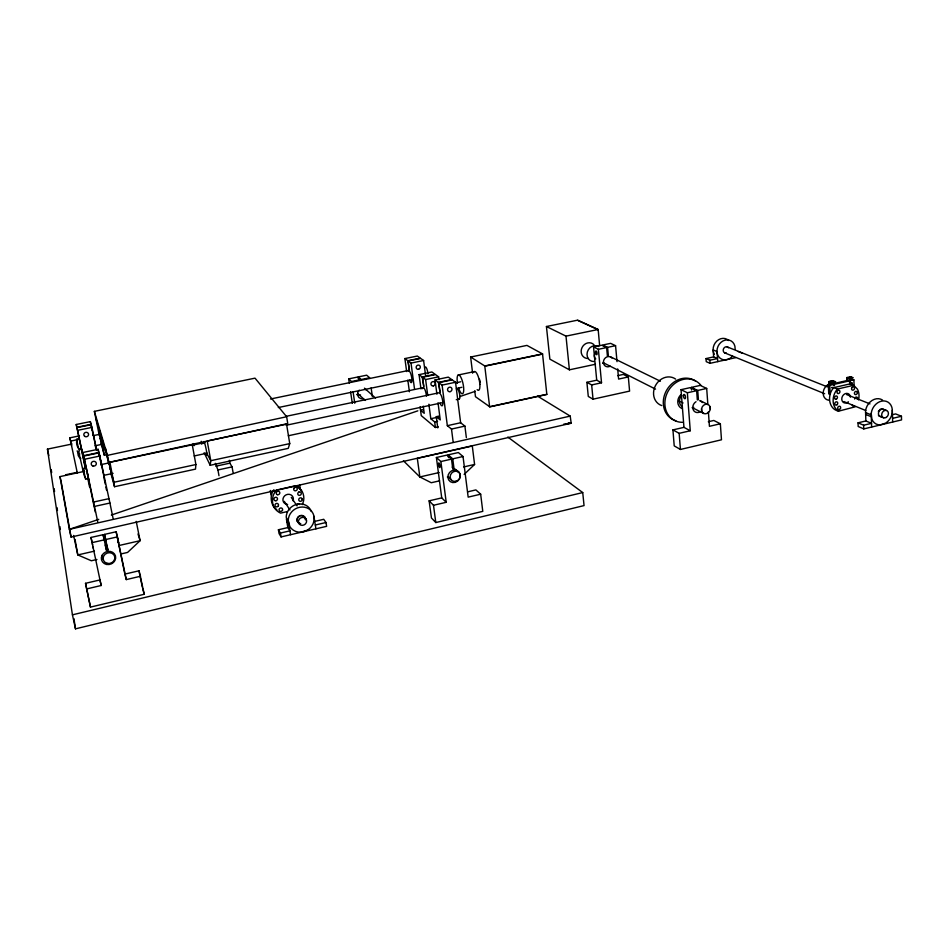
<?xml version="1.0" encoding="UTF-8"?>
<svg xmlns="http://www.w3.org/2000/svg" width="949" height="949" viewBox="0 0 949 949"><rect width="100%" height="100%" fill="white"/><g stroke="black" fill="none" stroke-linecap="round" stroke-linejoin="round"><path stroke-width="1.42" d="M891.846 414.82L895.631 413.918L901.443 416.243L901.55 419.909L863.792 428.912L858.181 426.492L858.038 422.827L863.649 425.223L871.514 423.337L865.856 420.953L865.547 410.988A12.384 10.036 -62.4 0 1 872.072 400.454A12.384 10.036 -62.4 0 1 882.57 400.098M871.218 413.313L871.906 419.268A12.456 10.071 -62.4 0 0 880.292 424.891M701.56 408.746A4.959 4.247 -60.5 0 0 707.385 413.278A4.959 4.247 -60.5 0 0 708.796 404.974A4.959 4.247 -60.5 0 0 701.56 408.746L701.738 411.154M710.267 409.209L710.089 406.813M857.433 399.197A1.708 1.4 -62.7 0 0 857.564 398.77L857.528 397.939A1.708 1.4 -62.7 0 0 856.437 397.038L856.057 397.073A1.708 1.4 -62.7 0 0 854.658 399.031M114.532 486.707L109.93 462.305L192.267 444.82L195.909 464.536L195.494 469.126L114.532 486.707L110.594 472.365M210.192 465.307L210.773 460.692L207.202 441.012L286.562 424.167L289.742 443.61L288.271 448.355L210.192 465.307L204.142 452.709M479.459 379.209L480.324 382.649L479.648 381.118M302.423 504.607L303.621 500.728A16.121 14.864 -34.4 0 0 300.94 489.589L295.91 485.674L276.467 490.052C272.671 494.239 271.378 500.503 273.395 505.829M273.917 489.731C268.093 497.383 272.161 509.269 280.536 513.124L287.357 511.558M847.73 380.988L848.453 381.035M858.548 399.861A15.101 12.373 -62.6 0 0 857.421 389.149L853.697 385.306L837.457 389.043C831.976 394.998 831.004 406.504 838.584 411.166L855.12 406.848M853.697 385.306L850.019 383.894L833.839 387.607C827.137 394.393 828.003 408.877 838.584 411.166M464.144 474.405L474.583 464.452L472.294 446.006L417.323 458.355L419.861 476.956M98.755 519.352L69.372 529.34L71.068 537.075L571.191 423.23L568.202 423.029M111.353 515.058L417.845 410.834M459.826 396.563L475.224 391.332M726.59 359.671L728.369 359.185A10.285 8.79 -63.6 0 0 732.45 356.1M72.077 444.013L47.45 449.126L72.432 614.833L75.493 628.843L584.05 505.592L582.733 492.567L507.81 437.062M86.573 588.949L101.163 585.509L99.977 579.934L85.529 583.315L90.463 607.111L144.26 594.264L139.029 570.788L124.853 574.098L126.3 579.59L140.618 576.221M72.432 614.833L582.733 492.567M892.57 418.367L901.443 416.243M429.126 500.835L433.491 505.283L446.22 502.294L441.736 497.893L429.126 500.835L431.439 517.964L435.805 522.555L482.78 511.357L480.668 494.192L475.888 489.909L467.643 491.831M858.038 422.827L865.856 420.953M683.956 427.358L681.026 389.683L687.361 392.767L690.267 430.763L683.956 427.358L672.936 429.897L674.217 445.888L680.433 449.458L721.477 439.79L720.35 423.776L713.814 420.466L708.322 421.724M278.413 529.756L280.418 533.065L289.908 530.847L287.844 527.573L278.413 529.756L279.065 533.599L281.07 536.92L326.622 526.339L326.017 522.508L323.716 519.305L314.416 521.464M480.668 494.192L468.165 497.134L463.029 456.516L458.367 452.543L448.177 454.844L448.545 457.655M672.936 429.897L679.152 433.337L690.267 430.763M720.35 423.776L709.425 426.315L708.381 411.747M315.317 524.999L326.017 522.508M96.94 559.483L91.365 560.764L77.806 554.928L73.619 535.45M120.63 554.026L127.593 552.425L140.096 540.693L136.229 521.369M439.565 480.823L431.261 482.733L419.861 476.956L403.408 460.775M303.478 531.725L304.475 531.499M833.269 380.798L829.153 381.735L829.284 384.594L828.797 381.593L832.902 380.656L835.678 381.735L831.561 382.684L828.797 381.593M448.177 454.844L452.756 458.841L454.025 468.77L452.78 469.055L451.499 459.126L446.943 455.117L436.398 457.501L441.736 497.893M94.437 551.132L77.806 554.94L75.03 539.471M119.147 545.485L140.096 540.693L137.996 533.943M419.861 476.956L439.173 472.543M463.61 466.955L474.583 464.452M828.928 384.452L833.4 383.657M846.911 377.56L849.509 378.544L853.198 377.702L850.589 376.717L846.911 377.56L847.018 380.312L852.416 379.303L853.875 379.861L854.136 386.314M828.347 384.808L829.782 385.377L830.173 394.452L828.738 393.871L828.347 384.808L847.386 380.454L847.267 377.702M105.232 545.07L106.49 550.301L107.913 549.981L104.509 534.394L116.169 531.76L126.3 579.59M829.782 385.377L853.875 379.861M105.742 539.53L117.534 536.861M563.848 424.096L571.191 423.23L570.207 416.101L69.372 529.34L59.989 476.612L84.603 471.297M299.659 488.047L300.287 488.818L299.623 484.773M91.009 537.442L103.085 534.714L104.307 539.851L92.112 542.626L91.009 537.442L101.163 585.509M436.398 457.501L440.87 461.534L451.499 459.126M452.756 458.841L463.029 456.516M687.361 392.767L696.637 390.703L697.325 399.944L698.417 399.695L697.729 390.454L691.323 387.394L691.513 390.015M697.729 390.454L706.697 388.449L707.847 404.464M706.009 358.58L709.84 360.217L717.515 358.544L713.648 356.919L706.009 358.58L706.234 361.664L710.066 363.313L735.7 357.643M681.026 389.683L690.231 387.631L696.637 390.703M691.323 387.394L700.22 385.413L706.697 388.449M460.633 422.756L455.532 382.257L452.139 379.861L438.794 382.661L442.104 385.092L447.335 425.674L460.633 422.756L464.903 426.101L466.35 437.619M109.918 503.029L99.111 452.851L83.785 456.078L94.509 506.422L109.918 503.029L113.085 518.451M447.335 425.674L451.499 429.055L464.903 426.101M596.719 380.193L593.54 346.943L598.368 349.291L601.536 382.791L596.719 380.193L586.897 382.317L588.285 396.445L593.03 399.173L629.59 391.107L628.333 376.955L623.339 374.416L617.621 375.662M428.889 404.215L430.81 418.723L434.678 421.925L437.56 421.297M215.34 463.314L217.938 469.969L232.066 466.884L233.086 472.626M93.477 502.057L108.755 498.7M420.122 406.73L421.249 415.626L435.401 427.501L438.284 426.872M95.647 417.631L108.874 462.4L287.761 423.598L286.634 416.741L255.02 378.153L94.366 411.368L99.325 435.591M289.742 443.61L210.773 460.692L206.823 453.456M195.909 464.536L113.999 482.258L111.721 474.5M437.75 427.88L436.279 416.682L439.173 416.053M430.81 418.723L439.387 416.86M215.862 466.196L229.86 463.159L232.066 466.884M546.849 394.274L489.637 406.718L475.473 396.706L474.761 390.822M586.897 382.317L591.654 384.938L601.536 382.791M628.333 376.955L618.606 379.078L617.68 368.912M94.366 411.368L107.439 455.366L286.634 416.741M86.181 467.762C80.867 466.089 84.437 482.317 88.471 478.64L88.898 480.538L87.332 473.551M104.402 475.224L113.085 473.361M194.177 455.959L207.202 453.159M288.294 435.757L443.219 402.495M456.255 399.707L459.15 399.078M423.325 409.6L420.526 410.205L424.227 413.278L423.278 406.125M65.659 474.773L77.177 472.329M599.626 345.638L598.167 329.493L577.656 320.157L546.434 326.515L549.862 359.149L569.4 369.825L595.474 364.262M84.532 459.257L99.977 455.994M101.152 443.598L104.366 455.283L107.261 454.678M442.104 385.092L455.532 382.257M455.295 382.922L460.751 381.771M456.422 388.461L461.878 387.299M100.665 464.678L109.36 462.839M191.947 445.283L204.984 442.519M286.123 425.271L439.707 392.637M484.773 366.184L542.531 354.107M438.616 376.836L435.461 374.558L422.554 377.251L425.627 379.553L438.616 376.836L438.996 379.73M86.157 467.94L82.931 452.483L98.115 449.292L101.235 463.207L101.057 462.637M435.045 379.92L448.296 377.133L451.736 379.564L438.402 382.376L435.045 379.92L436.908 394.203M458.189 375.009L474.31 371.628M593.54 346.943L601.725 345.222L606.613 347.559L607.372 355.709L608.345 355.495L607.585 347.358L602.698 345.021L610.622 343.36L615.569 345.673L617.016 361.652M99.004 452.471L83.69 455.698L82.931 452.483M598.368 349.291L606.613 347.559M607.585 347.358L615.569 345.673M419.067 374.641L431.878 371.972L435.081 374.286L422.186 376.978L419.067 374.641L420.976 388.948M79.419 438.497C74.176 437.442 76.928 451.76 81.555 448.592M96.015 445.579L101.804 444.369M278.306 407.536L412.862 379.446M484.773 365.97L542.543 353.894L546.838 394.476L489.637 406.919L484.773 365.97L470.633 357.026L472.602 373.194M286.029 416.338L423.468 387.631M348.663 378.888L357.298 377.109L360.24 379.707L351.545 381.498L348.663 378.888L349.315 383.206M358.307 376.907L366.658 375.187L369.671 377.761L361.261 379.493L358.307 376.907L358.698 379.588M77.308 472.958L69.894 437.833L79.502 435.852M546.434 326.515L565.995 336.136L598.167 329.493M470.633 357.026L526.932 345.4L542.543 353.894M93.892 435.508L99.692 434.31M270.512 398.995L409.482 370.264M78.897 439.375L70.582 441.095L69.894 437.833M79.17 438.557L76.228 424.5L90.345 421.617L93.192 434.879M404.891 358.58L417.323 356.053L420.312 358.164L407.809 360.727L404.891 358.58L406.658 371.557M91.104 424.357L76.893 427.275L76.228 424.5M407.809 360.727L409.399 370.181L408.153 360.976L420.668 358.414L423.61 360.501L425.532 375.092M91.946 427.394L91.199 424.689L76.964 427.596L77.616 430.336L91.946 427.394L96.632 450.17M408.153 360.976L411.024 363.087L423.61 360.501M880.269 424.879L885.737 423.076A12.456 10.071 -62.4 0 0 892.285 412.542L892.297 409.458A12.456 10.071 -62.4 0 0 881.882 401.071A12.456 10.071 -62.4 0 0 871.229 413.313M568.237 423.444L571.179 423.088M725.89 359.825L723.66 359.79A10.285 8.79 -63.6 0 1 717.266 353.597L716.97 351.059A10.285 8.79 -63.6 0 1 724.965 340.181A10.285 8.79 -63.6 0 1 734.894 346.219L735.143 349.054M833.839 387.607L837.457 389.043M726.804 346.741L827.291 386.848M846.567 394.547L869.972 403.883M882.356 408.829L886.485 410.478M738.168 351.521L742.142 353.111M724.55 352.803L824.657 393.716M843.863 401.557L865.796 410.526M879.521 416.137L883.626 417.809M865.535 412.53L871.206 414.855L871.656 427.026M865.607 414.393L871.265 416.73M577.609 320.347L598.119 329.694M610.326 356.729L660.397 381.225M699.923 400.561L707.835 404.428M603.161 362.672L655.545 389.114M679.116 401.012L683.055 402.993M692.224 407.619L704.004 413.562M537.703 396.231L570.207 416.101M850.019 383.894L851.727 385.08M436.279 416.682L440.253 419.921L438.023 402.767M364.452 388.153L375.496 398.011M455.022 469.008L458.331 471.973M452.199 467.133L454.025 468.77M357.631 393.408L365.246 400.442M447.94 476.801L451.202 479.814M274.036 507.122L276.847 509.791M297.559 485.698L301.438 490.977M291.296 497.406L297.084 505.912M304.546 516.861L306.195 519.281A4.223 3.867 -35.2 0 1 302.28 525.355A4.223 3.867 -35.2 0 1 299.089 519.447A4.223 3.867 -35.2 0 1 306.195 519.281M284.273 501.357L289.943 509.945M297.227 520.989L298.852 523.445M311.319 511.511A13.25 12.147 -35 0 0 297.167 504.227A13.25 12.147 -35 0 0 286.195 517.158L288.437 521.986L290.56 534.702M288.769 523.955L286.705 520.716L287.784 523.314M103.809 475.781L101.128 462.815M193.75 445.52L193.169 443.574M302.126 498.759L302.268 499.625A1.827 1.684 -35.5 0 1 300.311 501.309L299.86 501.238A1.827 1.684 -35.5 0 1 300.228 497.893L300.691 497.845A1.827 1.684 -35.5 0 1 302.126 498.759L302.268 499.518M109.562 467.181L110.333 469.767M100.143 438.391L102.077 445.828L99.348 432.91L99.894 436.089M101.816 444.144L104.366 455.283M142.635 588.653L144.26 594.264M93.097 434.013L95.647 446.232L95.458 445.556M106.656 544.738L107.913 549.981M94.77 509.53L95.41 512.282M78.648 451.522L83.239 471.665M102.255 555.129L103.239 559.447M110.653 470.823L111.958 476.208L109.028 462.305L109.301 464.191M81.365 448.782L81.744 450.407L79.17 438.308M59.989 476.612L61.116 481.76M61.4 483.041L71.068 537.075M47.45 449.126L48.838 455.532M100.902 440.965L100.203 437.631M92.338 543.73L92.611 545.023M93.322 548.415L93.049 547.122M85.529 583.315L90.463 607.111M87.474 474.026L87.842 475.746M71.068 443.408L70.973 442.958M71.472 445.33L71.578 445.781M87.866 475.425L86.074 467.169L86.252 468.165M103.085 534.714L106.49 550.301M94.509 506.422L97.735 521.879M88.506 479.174L94.449 508.154M77.616 430.336L85.671 468.842M87.747 478.296L89.526 486.813M79.752 441.368L80.345 444.179M81.223 448.403L85.339 468.545M110.274 469.031L109.574 465.591M104.509 534.394L105.849 540.859M116.169 531.76L124.568 572.686M98.115 449.292L99.609 456.552M100.203 459.446L101.389 465.247M103.773 476.861L105.268 484.109M105.861 487.015L106.466 489.909M90.345 421.617L92.077 430.039M92.658 432.839L93.227 435.65M95.256 445.472L96.122 449.684M107.439 455.366L108.874 462.4M105.458 448.13L108.803 464.595M99.953 432.198L103.761 450.822M139.029 570.788L142.362 587.277M101.413 464.749L101.08 462.922M201.235 441.285L201.769 444.203M217.938 469.969L218.982 475.722M229.35 460.265L229.86 463.159M280.418 533.065L281.07 536.92M286.373 518.771L287.844 527.573M76.525 439.102L78.66 449.197M270.809 491.25L271.485 495.307L270.299 490.455M313.917 516.315L315.934 528.842M83.275 468.379L85.576 479.269M51.234 469.613L51.673 472.531M54.129 488.605L54.568 491.523M57.023 507.596L57.462 510.515M59.906 526.576L60.356 529.506M73.939 618.618L75.493 628.843M353.052 391.64L354.772 403.23M350.596 391.83L352.304 403.337M371.13 387.868L372.376 396.54M193.999 443.705L194.154 444.796M407.833 380.205L409.41 391.747M411.024 363.087L414.571 389.387M422.554 377.251L423.812 386.741L422.186 376.978M433.491 505.283L435.805 522.555M440.87 461.534L446.22 502.294M434.678 421.925L435.401 427.501M425.627 379.553L427.738 395.508M438.794 382.661L440.075 392.495L438.402 382.376M451.499 429.055L453.159 442.044M473.717 372.281A9.62 2.811 78 0 1 476.778 373.337A9.62 2.811 78 0 1 479.601 382.008L479.886 384.452M565.995 336.136L569.4 369.825M591.654 384.938L593.03 399.173M194.142 444.761L194.225 445.603M679.152 433.337L680.433 449.458M709.84 360.217L710.066 363.313M717.729 361.628L717.029 351.557L713.162 349.967L713.648 356.919M850.956 376.86L851.075 379.612M863.649 425.223L863.792 428.912M857.54 398.034L857.564 398.663M892.297 410.051L892.689 422.044M457.465 383.254A9.644 2.705 78 0 1 460.028 375.923A9.644 2.705 78 0 1 463.646 391.261A9.644 2.705 78 0 1 458.604 388.07M479.874 384.416A9.62 2.811 78 0 1 477.145 389.648M303.585 516.042A4.211 3.855 -35.1 0 1 305.151 518.534M298.591 522.721A4.211 3.855 -35.1 0 1 299.516 515.841M300.56 515.497A4.211 3.855 -35.1 0 1 302.66 515.592M300.738 523.623A4.211 3.855 -35.1 0 1 297.203 519.459A4.211 3.855 -35.1 0 1 301.806 515.675A4.211 3.855 -35.1 0 1 305.329 519.838M287.606 504.465A5.374 4.959 -34.4 0 1 283.004 498.783A5.374 4.959 -34.4 0 1 289.599 494.382A5.374 4.959 -34.4 0 1 293.051 500.835M296.539 505.212A1.827 1.673 -35.2 0 1 298.84 504.049L299.243 504.227A1.827 1.673 -35.2 0 1 299.587 504.512M728.654 340.525A10.225 8.755 -63.7 0 0 718.773 339.612A10.225 8.755 -63.7 0 0 713.102 349.481L713.399 351.996A10.225 8.755 -63.7 0 0 714.3 354.274M726.376 352.981A3.25 2.776 -63.6 0 1 723.328 351.118A3.25 2.776 -63.6 0 1 724.858 347.239A3.25 2.776 -63.6 0 1 728.429 347.761M879.664 416.303A3.938 3.179 -62.4 0 1 878.418 415.199M878.371 411.486A3.938 3.179 -62.4 0 1 878.893 410.597M879.581 409.861A3.938 3.179 -62.4 0 1 881.253 409.007M884.124 409.802A3.938 3.179 -62.4 0 1 884.67 410.454M881.835 416.647A3.938 3.179 -62.4 0 1 878.525 412.649A3.938 3.179 -62.4 0 1 883.424 409.351M829.082 400.241A8.648 7.129 -62.8 0 1 823.174 393.621A8.648 7.129 -62.8 0 1 828.358 384.44M848.43 401.818A5.03 4.128 -62.6 0 1 842.095 400.786A5.03 4.128 -62.6 0 1 845.144 393.705A5.03 4.128 -62.6 0 1 850.411 397.204M854.468 405.697A1.708 1.4 -62.5 0 1 852.676 405.864L852.439 405.579A1.708 1.4 -62.5 0 1 852.202 404.82M594.145 361.522A8.138 7.236 -61.5 0 1 587.372 351.925A8.138 7.236 -61.5 0 1 598.522 346.515M594.015 344.795A8.066 7.189 -61.6 0 0 586.031 343.514A8.066 7.189 -61.6 0 0 581.156 351.047L581.322 353.064A8.066 7.189 -61.6 0 0 588.214 358.485M595.758 358.912A4.211 3.749 -61.5 0 1 594.679 354.179M610.183 366.136A5.267 4.662 -61.3 0 1 604.015 364.641A5.267 4.662 -61.3 0 1 605.509 357.761A5.267 4.662 -61.3 0 1 611.939 358.058M604.003 363.159A5.231 4.638 -61.4 0 1 602.757 363.337M700.16 401.071A6.038 5.172 -60.4 0 1 702.39 402.554M700.267 411.747A6.038 5.172 -60.4 0 1 693.185 409.707A6.038 5.172 -60.4 0 1 696.02 401.712M693.778 407.358A5.979 5.136 -60.5 0 1 692.438 407.951M675.866 420.787A22.385 19.288 -60.5 0 1 665.925 391.546A22.385 19.288 -60.5 0 1 695.605 381.095M682.521 422.329A22.42 19.312 -60.5 0 1 667.515 392.328A22.42 19.312 -60.5 0 1 700.931 385.341M681.809 406.196A6.857 5.908 -60.5 0 1 681.75 395.733M661.726 405.567A15.077 13.072 -60.7 0 1 655.486 385.567A15.077 13.072 -60.7 0 1 675.629 379.102M682.331 408.604A8.517 7.331 -60.5 0 1 677.811 402.625A8.517 7.331 -60.5 0 1 680.896 394.713M422.602 388.639A6.157 1.566 78 0 1 424.606 388.96A6.157 1.566 78 0 1 426.445 396.148M205.826 453.1A6.987 0.652 78 0 0 206.894 454.369L206.811 453.314A6.987 0.652 78 0 0 204.806 443.622A6.987 0.652 78 0 0 203.821 443.468M456.505 389.683A5.172 1.435 77.9 0 1 459.423 393.242A5.172 1.435 77.9 0 1 458.735 398.936M440.905 394.796A6.382 1.684 77.9 0 1 442.815 404.203A6.382 1.684 77.9 0 1 440.016 403.111M439.826 393.42A6.382 1.684 77.9 0 1 440.348 393.918M424.915 367.702A4.828 1.246 78.3 0 1 426.564 368.236A4.828 1.246 78.3 0 1 427.928 373.918M408.485 371.367A5.943 1.471 78.2 0 1 410.941 374.297A5.943 1.471 78.2 0 1 411.819 381.842A5.943 1.471 78.2 0 1 409.517 380.205M103.548 538.7A7.414 6.738 -18.1 0 1 105.375 538.047M363.645 398.699A5.267 4.935 -47 0 1 359.197 390.181M365.389 389.315A5.267 4.935 -47 0 1 366.397 390.122M360.537 394.95A5.22 4.911 -47.1 0 1 356.741 394.487M448.924 477.157A6.489 5.884 -48.3 0 1 447.359 476.991M79.799 454.013A5.694 5.291 -11.8 0 1 77.166 450.846M80.795 458.45A5.741 5.338 -12.2 0 1 79.657 450.051M831.668 387.583L832.534 387.512L831.668 387.583M833.602 385.543L834.468 385.472L833.602 385.543M849.462 381.925L850.316 381.854L849.462 381.925M851.348 383.194L852.19 383.123L851.348 383.194M857.35 392.649L857.315 393.076A1.708 1.4 -62.9 0 1 856.318 394.464L855.951 394.606A1.708 1.4 -62.9 0 1 855.085 391.759L855.44 391.522A1.708 1.4 -62.9 0 1 857.279 392.245L857.35 392.649M851.004 377.56L849.07 377.595L851.004 377.56M117.557 537.846L118.601 542.804L117.557 537.846M833.103 381.664L831.146 381.771L833.103 381.664M294.036 488.166L293.81 488.581A1.827 1.684 -35.3 0 0 296.598 490.348L296.918 489.992A1.827 1.684 -35.3 0 0 296.527 487.608A1.827 1.684 -35.3 0 0 294.036 488.166M282.505 510.171L282.292 510.574A1.827 1.684 -33.5 0 1 279.789 511.143A1.827 1.684 -33.5 0 1 279.386 508.771L279.706 508.415A1.827 1.684 -33.5 0 1 282.505 510.171M851.929 387.643L851.716 388.022A1.72 1.4 -63.1 0 0 853.815 389.778L854.112 389.446A1.72 1.4 -63.1 0 0 854.017 387.156A1.72 1.4 -63.1 0 0 851.929 387.643M840.482 408.39L840.256 408.782A1.708 1.4 -62.2 0 1 838.169 409.268A1.708 1.4 -62.2 0 1 838.074 406.991L838.358 406.658A1.708 1.4 -62.2 0 1 840.482 408.39M837.077 404.677L836.721 404.926A1.72 1.412 -62.4 0 1 834.859 404.203A1.72 1.412 -62.4 0 1 835.82 401.973L836.199 401.83A1.72 1.412 -62.4 0 1 837.077 404.677M298.793 492.116L298.401 492.377A1.827 1.684 -35.6 0 0 299.789 495.331L300.24 495.164A1.827 1.684 -35.6 0 0 301.284 493.694L301.141 492.828A1.827 1.684 -35.6 0 0 298.793 492.116M277.891 506.386L277.488 506.659A1.839 1.696 -33.2 0 1 275.127 505.959A1.839 1.696 -33.2 0 1 276.029 503.599L276.479 503.445A1.839 1.696 -33.2 0 1 277.891 506.386M307.452 530.135L300.94 532.187A13.333 12.218 -35.1 0 1 289.848 526.565L288.247 520.372A13.333 12.218 -35.1 0 1 299.86 507.241A13.333 12.218 -35.1 0 1 313.846 515.687L314.202 518.925A13.333 12.218 -35.1 0 1 307.452 530.135M276.017 500.716L275.542 500.764A1.839 1.696 -33.2 0 1 273.941 498.984A1.839 1.696 -33.2 0 1 275.91 497.288L276.373 497.359A1.839 1.696 -33.2 0 1 276.017 500.716M836.081 399.221L835.701 399.256A1.72 1.412 -62.6 0 1 834.562 397.512A1.72 1.412 -62.6 0 1 836.33 395.947L836.686 396.03A1.72 1.412 -62.6 0 1 836.081 399.221M277.405 494.678L276.989 494.488A1.839 1.696 -33.5 0 1 276.586 492.092A1.839 1.696 -33.5 0 1 279.089 491.523L279.433 491.819A1.839 1.696 -33.5 0 1 277.405 494.678M837.777 393.491L837.469 393.301A1.72 1.412 -62.8 0 1 837.362 391A1.72 1.412 -62.8 0 1 839.462 390.514L839.711 390.798A1.72 1.412 -62.8 0 1 837.777 393.491M886.2 417.441A3.95 3.191 -62.4 0 0 887.232 410.858A3.95 3.191 -62.4 0 0 881.74 414.132A3.95 3.191 -62.4 0 0 886.2 417.441M595.509 352.008A1.91 0.724 78.1 0 0 596.696 354.724A1.91 0.724 78.1 0 0 596.755 351.842A1.91 0.724 78.1 0 0 595.509 352.008M683.458 395.567A2.183 0.949 76.8 0 0 684.929 398.734A2.183 0.949 76.8 0 0 685.131 395.496A2.183 0.949 76.8 0 0 683.458 395.567M433.337 385.911A2.254 2.088 -53.3 0 0 434.761 382.305A2.254 2.088 -53.3 0 0 431.083 383.076A2.254 2.088 -53.3 0 0 433.337 385.911M450.051 391.664A2.337 2.147 -53.8 0 0 451.534 387.927A2.337 2.147 -53.8 0 0 447.726 388.734A2.337 2.147 -53.8 0 0 450.051 391.664M92.931 466.006A2.586 2.396 -13.7 0 0 96.3 463.171A2.586 2.396 -13.7 0 0 92.089 461.949A2.586 2.396 -13.7 0 0 92.931 466.006M418.521 369.28A2.171 2.028 -53.8 0 0 419.885 365.792A2.171 2.028 -53.8 0 0 416.314 366.528A2.171 2.028 -53.8 0 0 418.521 369.28M84.864 436.433A2.396 2.23 -11.2 0 0 88.577 434.642A2.396 2.23 -11.2 0 0 85.149 432.554A2.396 2.23 -11.2 0 0 84.864 436.433M455.864 481.309A5.35 4.828 -48.4 0 0 459.257 472.816A5.35 4.828 -48.4 0 0 450.561 474.808A5.35 4.828 -48.4 0 0 455.864 481.309M455.247 482.353A6.56 5.931 -48.3 0 0 458.782 471.76A6.56 5.931 -48.3 0 0 448.213 474.868A6.56 5.931 -48.3 0 0 455.247 482.353M438.533 464.037A2.384 0.605 77.2 0 0 439.79 467.584A2.384 0.605 77.2 0 0 439.636 464.168A2.384 0.605 77.2 0 0 438.533 464.037M107.059 563.326A5.919 5.362 -18.7 0 0 114.758 556.79A5.919 5.362 -18.7 0 0 105.173 554.216A5.919 5.362 -18.7 0 0 107.059 563.326M106.561 564.441A7.26 6.572 -18.6 0 0 115.47 555.924A7.26 6.572 -18.6 0 0 103.477 553.481A7.26 6.572 -18.6 0 0 106.561 564.441"/></g></svg>
